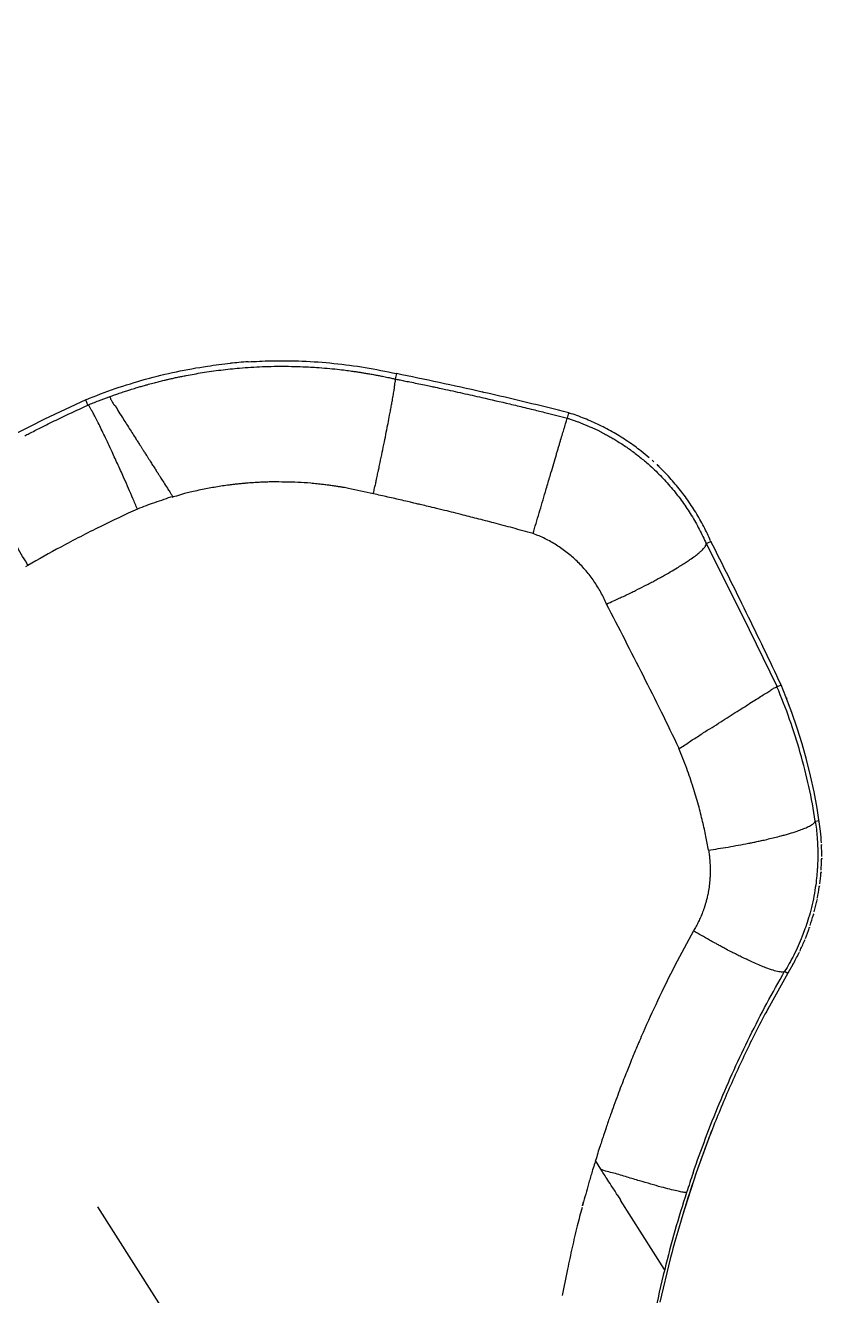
# Model space of a CAD drawing. Header units: millimetres. Extents: x 1145859089 to 1147511753, y -1047484727 to -1047247487.
# Drawn here: x 1146327620.5 to 1146327763.8, y -1047437916.6 to -1047437691.7 of the extents above; entities that cross this region are included whole.
import ezdxf
from ezdxf.xclip import XClip

# ---------------------------------------------------------------- set-up
doc = ezdxf.new("R2010")
doc.units = ezdxf.units.MM
doc.header["$LTSCALE"] = 100
doc.header["$MEASUREMENT"] = 0
doc.header["$XCLIPFRAME"] = 2
doc.linetypes.add('CENTERX2', pattern=[4, 2.5, -0.5, 0.5, -0.5])
doc.linetypes.add('단지배치도$0$CENTER', pattern=[31, 30, -0.5, 0, -0.5])
doc.layers.get('0').update_dxf_attribs({"linetype": 'CONTINUOUS'})
for name, color, linetype in [('L-지중매입', 3, 'CENTERX2'), ('XREF', 135, 'CONTINUOUS'), ('단지배치도$0$W240910', 135, 'CONTINUOUS')]:
    doc.layers.add(name, color=color, linetype=linetype)

# ---------------------------------------------------------------- blocks, each defined once
blk = doc.blocks.new('단지배치도$0$zw$9902')
at = {"layer": '단지배치도$0$W240910', "linetype": 'ByBlock', "ltscale": 20}
for p, q in [((59012.47, -66384.1), (59012.27, -66385.05)), ((59027.79, -66387.38), (59027.64, -66387.35)), ((59027.93, -66387.42), (59027.79, -66387.38)), ((58957.5, -66388.73), (58950.19, -66392.19)), ((58957.91, -66389.67), (58957.5, -66388.73)), ((58950.19, -66392.19), (58947.57, -66393.5)), ((59042.75, -66391.98), (59043.01, -66391.06)), ((58947.57, -66393.5), (58944.97, -66394.84)), ((59067.29, -66414.2), (59068.11, -66413.81)), ((59067.29, -66414.2), (59073.66, -66426.85)), ((59067.29, -66414.2), (59067.29, -66414.21)), ((58947.24, -66418.09), (58946.83, -66418.32)), ((59073.66, -66426.85), (59079.77, -66439.45)), ((59079.77, -66439.45), (59079.75, -66439.47)), ((59079.77, -66439.49), (59079.76, -66439.46)), ((59079.78, -66439.51), (59079.77, -66439.49)), ((59079.79, -66439.53), (59079.78, -66439.51)), ((59079.8, -66439.54), (59079.79, -66439.53)), ((59079.81, -66439.55), (59079.8, -66439.54)), ((59079.81, -66439.55), (59080.54, -66439.22)), ((59079.81, -66439.55), (59079.81, -66439.55)), ((59081.41, -66441.34), (59080.54, -66439.22)), ((59082.44, -66444.07), (59081.41, -66441.34)), ((59083.4, -66446.84), (59082.44, -66444.07)), ((59084.27, -66449.63), (59083.4, -66446.84)), ((59062.45, -66450.47), (59062.49, -66450.45)), ((59085.06, -66452.44), (59084.27, -66449.63)), ((59085.77, -66455.28), (59085.06, -66452.44)), ((59086.39, -66458.14), (59085.77, -66455.28)), ((59086.94, -66461.01), (59086.39, -66458.14)), ((59087.53, -66465.12), (59086.94, -66461.01)), ((59086.59, -66463.32), (59087.29, -66463.21)), ((59074.86, -66467.23), (59074.87, -66467.23)), ((59082.63, -66488.71), (59081.72, -66490.25)), ((59081.72, -66490.25), (59078.19, -66496.59)), ((59081.17, -66489.92), (59081.17, -66489.92)), ((59081.17, -66489.92), (59081.72, -66490.25)), ((59068.25, -66518.18), (59065.52, -66525.62)), ((59047.7, -66523.42), (59047.69, -66523.44)), ((59048.63, -66524.92), (59047.69, -66523.44)), ((59065.52, -66525.62), (59063.08, -66533.16)), ((59051.55, -66529.51), (59052.12, -66530.4)), ((59059.94, -66542.69), (59052.12, -66530.41)), ((59060.94, -66540.8), (59059.1, -66548.52)), ((59059.94, -66542.69), (59059.95, -66542.7))]:
    blk.add_line(p, q, dxfattribs=at)
at = {"layer": '단지배치도$0$W240910', "linetype": '단지배치도$0$CENTER', "ltscale": 50}
blk.add_line((59288.35, -67048.28), (58959.66, -66531.63), dxfattribs=at)
at = {"layer": '단지배치도$0$W240910'}
for radius in [11431.38, 11931.38]:
    blk.add_arc((57394.29, -57699.4), radius, 251.62775, 321.418131, dxfattribs=at)
at = {"layer": '단지배치도$0$W240910', "linetype": 'ByBlock', "ltscale": 20}
for centre, radius, start, end in [((58992.16, -66471.73), 89.91, 94.8073, 95.7714), ((58992.27, -66473.03), 91.22, 93.772, 94.8072), ((58892.53, -66981.24), 609.06, 77.18337, 78.64306), ((58892.53, -66981.24), 609.06, 75.69573, 77.15514), ((59031.54, -66427.1), 37.82, 72.2198, 72.3443), ((59030.59, -66429.98), 40.85, 47.8071, 49.3218), ((59030.56, -66430.02), 40.9, 46.1766, 47.8068), ((59033.55, -66428.67), 37.62, 23.2592, 23.3973), ((58262, -66823.88), 904.42, 26.07194, 26.96233), ((58262, -66823.88), 904.42, 25.17005, 26.0719), ((58988.4, -66478.44), 99.34, 15.9066, 23.045), ((58989.72, -66477.57), 98.59, 22.6854, 22.8858), ((58989.08, -66477.82), 99.28, 21.3457, 21.6309), ((58988.52, -66478.44), 99.23, 8.7672, 15.9267), ((59047.38, -66469.15), 40.35, 2.7725, 5.726), ((59047.16, -66469.16), 40.58, 2.2139, 2.7752), ((59047.45, -66469.15), 40.28, 359.3513, 2.2168), ((59047.83, -66469.16), 39.9, 355.872, 358.6978), ((59047.78, -66469.15), 39.96, 358.698, 359.3483), ((59047.66, -66469.14), 40.08, 352.3804, 355.1782), ((59047.72, -66469.15), 40.02, 355.1787, 355.8737), ((59047.67, -66469.15), 40.06, 348.8364, 351.6236), ((59047.63, -66469.14), 40.1, 351.6231, 352.3807), ((59047.65, -66469.14), 40.09, 345.2012, 347.9612), ((59047.71, -66469.15), 40.02, 347.9617, 348.3624), ((59047.75, -66469.16), 39.98, 348.3625, 348.8357), ((59047.66, -66469.14), 40.07, 341.5826, 344.406), ((59047.63, -66469.13), 40.11, 344.4057, 345.2015), ((59047.83, -66469.2), 39.9, 338.0653, 340.9068), ((59047.72, -66469.16), 40.01, 340.905, 341.5821), ((59047.47, -66469.05), 40.28, 334.5497, 337.4229), ((59047.78, -66469.18), 39.95, 337.4259, 338.065), ((59047.55, -66469.1), 40.19, 330.8016, 334.0031), ((59047.19, -66468.92), 40.59, 333.9968, 334.5527), ((59257.05, -66591.4), 203.03, 161.0934, 162.118), ((59254.74, -66590.65), 200.61, 162.12, 166.1719), ((59258.65, -66591.82), 204.69, 166.1128, 168.4221)]:
    blk.add_arc(centre, radius, start, end, dxfattribs=at)
for points, start_tangent, end_tangent in [([(58957.5, -66388.73), (58962.74, -66386.75), (58968.09, -66385.09), (58973.54, -66383.76), (58979.06, -66382.77), (58983.12, -66382.27)], (0.923329, 0.384009), (0.994931, 0.100555)), ([(58961.66, -66388.2), (58962, -66388.08), (58962.42, -66387.93), (58963.21, -66387.65), (58963.67, -66387.49), (58964.13, -66387.34), (58964.57, -66387.2), (58964.98, -66387.06), (58965.63, -66386.86), (58966.12, -66386.71), (58966.61, -66386.56), (58967.31, -66386.35), (58967.66, -66386.25), (58968.1, -66386.13), (58968.62, -66385.98), (58969.66, -66385.71), (58970.53, -66385.48), (58971.37, -66385.27), (58972.06, -66385.11), (58972.66, -66384.98), (58973.04, -66384.89), (58973.41, -66384.81), (58973.78, -66384.73), (58974.16, -66384.65), (58974.53, -66384.58), (58974.9, -66384.5), (58975.28, -66384.43), (58978.14, -66383.92), (58981.41, -66383.46), (58984.71, -66383.12)], (0.939117, 0.343598), (0.996537, 0.08315)), ([(58984.71, -66383.12), (58988.78, -66382.86), (58992.87, -66382.8), (58996.95, -66382.92), (58998.32, -66383), (59000.25, -66383.15), (59002.02, -66383.32), (59003.46, -66383.49), (59004.56, -66383.64), (59004.96, -66383.7), (59005.61, -66383.79), (59006.19, -66383.88), (59006.84, -66383.99), (59007.59, -66384.11), (59008.42, -66384.26), (59009.07, -66384.38), (59009.82, -66384.53), (59010.72, -66384.71), (59011.62, -66384.9), (59012.27, -66385.05)], (0.996289, 0.086066), (0.974334, -0.225109)), ([(58986.27, -66382.01), (58990.22, -66381.83), (58995.83, -66381.88), (59001.42, -66382.28), (59006.97, -66383.02), (59012.47, -66384.1)], (0.997834, 0.065782), (0.974558, -0.224135)), ([(59008.41, -66405.38), (59008.57, -66404.62), (59008.81, -66403.54), (59008.96, -66402.84), (59009.07, -66402.3), (59009.16, -66401.91), (59009.25, -66401.45), (59009.4, -66400.77), (59009.59, -66399.86), (59009.97, -66398.02), (59010.35, -66396.19), (59010.69, -66394.47), (59011, -66392.9), (59011.28, -66391.48), (59011.45, -66390.53), (59011.62, -66389.65), (59011.76, -66388.84), (59011.94, -66387.78), (59012.09, -66386.89), (59012.19, -66386.16), (59012.26, -66385.6), (59012.27, -66385.05)], (0.215155, 0.97658), (-0.46697, 0.884273)), ([(59012.27, -66385.05), (59012.94, -66385.18), (59013.81, -66385.36), (59014.87, -66385.57), (59016.13, -66385.83), (59017.45, -66386.11), (59018.53, -66386.33), (59019.36, -66386.51), (59020.72, -66386.8), (59022.44, -66387.17), (59024.19, -66387.56), (59025.87, -66387.93), (59027.58, -66388.32)], (0.980594, -0.196049), (0.975108, -0.221733)), ([(58946.73, -66395.09), (58947.49, -66394.7), (58949.5, -66393.68), (58952.28, -66392.31), (58957.91, -66389.67)], (0.8882, 0.459457), (0.910251, 0.414058)), ([(58957.91, -66389.67), (58958.84, -66389.28), (58959.77, -66388.91), (58961.66, -66388.2)], (0.923269, 0.384154), (0.939421, 0.342766)), ([(58958.82, -66391.07), (58958.49, -66390.49), (58958.23, -66390.05), (58957.91, -66389.67)], (-0.463938, 0.885868), (-0.955892, 0.293718)), ([(58961.66, -66388.2), (58961.92, -66388.62), (58962.19, -66389.05), (58962.56, -66389.63)], (0.981761, 0.190117), (0.810665, -0.58551)), ([(58962.56, -66389.63), (58963.18, -66390.61), (58963.95, -66391.82)], (0.810665, -0.58551), (0.535995, -0.844221)), ([(59027.58, -66388.32), (59032.53, -66389.47), (59035.18, -66390.1), (59036.67, -66390.46), (59038.97, -66391.03), (59042.75, -66391.98)], (0.975108, -0.221733), (0.968917, -0.247387)), ([(58966.67, -66408.08), (58965.86, -66406.22), (58965.08, -66404.42), (58964.33, -66402.73), (58963.81, -66401.56), (58963.26, -66400.33), (58962.7, -66399.11), (58962.17, -66397.94), (58961.49, -66396.49), (58960.86, -66395.16), (58960.26, -66393.91), (58959.72, -66392.8), (58959.23, -66391.85), (58958.82, -66391.07)], (-0.440918, 0.897548), (-0.463938, 0.885868)), ([(58963.95, -66391.82), (58964.59, -66392.81), (58965.21, -66393.8), (58965.84, -66394.78), (58966.36, -66395.59), (58966.73, -66396.17), (58967.11, -66396.78), (58967.35, -66397.16), (58967.64, -66397.6), (58967.98, -66398.14), (58968.35, -66398.73), (58968.9, -66399.59), (58969.34, -66400.28), (58969.77, -66400.95), (58970.15, -66401.55), (58970.5, -66402.1), (58970.8, -66402.58), (58971.31, -66403.38), (58971.95, -66404.39), (58972.36, -66405.03), (58972.66, -66405.49), (58972.92, -66405.91)], (0.538542, -0.842598), (0.548474, -0.836167)), ([(59036.65, -66412.41), (59037.18, -66410.62), (59037.73, -66408.77), (59038.28, -66406.9), (59038.83, -66405.05), (59039.16, -66403.92), (59039.49, -66402.79), (59039.83, -66401.66), (59040.32, -66400), (59040.78, -66398.42), (59040.98, -66397.76), (59041.17, -66397.11), (59041.36, -66396.48), (59041.54, -66395.87), (59041.88, -66394.76), (59042.17, -66393.79), (59042.34, -66393.23), (59042.47, -66392.8), (59042.59, -66392.43), (59042.75, -66391.98)], (0.281409, 0.959588), (0.478726, 0.877964)), ([(59042.75, -66391.98), (59043.24, -66392.15), (59043.94, -66392.39), (59044.55, -66392.61), (59045.04, -66392.8), (59045.61, -66393.02), (59046.17, -66393.26), (59046.73, -66393.5), (59047.32, -66393.76), (59047.85, -66394.02), (59048.33, -66394.25), (59048.77, -66394.47), (59049.15, -66394.67), (59049.49, -66394.85), (59050.07, -66395.17), (59050.42, -66395.37), (59050.76, -66395.56), (59051.45, -66395.98), (59052.35, -66396.55), (59054.1, -66397.75), (59055.78, -66399.05), (59057.39, -66400.42)], (0.95247, -0.304632), (0.741511, -0.670941)), ([(59057.22, -66399), (59055.8, -66397.84), (59053.45, -66396.12), (59050.98, -66394.58), (59048.41, -66393.22), (59045.75, -66392.04), (59043.09, -66391.08)], (-0.75838, 0.651812), (-0.952235, 0.305365)), ([(58947.24, -66418.09), (58946.35, -66416.48), (58945.41, -66414.81), (58944.73, -66413.63), (58944.1, -66412.56), (58943.55, -66411.62), (58943.14, -66410.95), (58942.75, -66410.31), (58942.37, -66409.68), (58941.99, -66409.08), (58941.63, -66408.51), (58940.79, -66407.2), (58940.04, -66406.05), (58939.64, -66405.47), (58939.26, -66404.92), (58938.89, -66404.39), (58938.54, -66403.91), (58937.89, -66403.04), (58937.31, -66402.33), (58936.82, -66401.78), (58936.39, -66401.38), (58935.81, -66401.09)], (-0.339787, 0.940503), (-0.98888, -0.148718)), ([(59057.39, -66400.42), (59059.43, -66402.41), (59061.33, -66404.54), (59063.08, -66406.79), (59064.66, -66409.17), (59066.06, -66411.65), (59067.29, -66414.21)], (0.741511, -0.670941), (0.397065, -0.917791)), ([(59068.08, -66413.73), (59066.87, -66411.18), (59065.43, -66408.65), (59063.83, -66406.23), (59062.05, -66403.92), (59060.11, -66401.75), (59058.88, -66400.51)], (-0.397104, 0.917774), (-0.721479, 0.692436)), ([(59008.41, -66405.38), (59003.99, -66404.42), (59003.53, -66404.33), (59003.01, -66404.24), (59002.42, -66404.14), (59001.77, -66404.04), (59000.9, -66403.92), (59000.24, -66403.83), (58999.79, -66403.77), (58999.41, -66403.73), (58998.99, -66403.68), (58998.43, -66403.62), (58997.31, -66403.51), (58995.05, -66403.36), (58990.53, -66403.28), (58989.75, -66403.29), (58989.06, -66403.32), (58988.45, -66403.34), (58987.94, -66403.37), (58987.51, -66403.39), (58986.92, -66403.43), (58986.55, -66403.46), (58985.94, -66403.5), (58985.33, -66403.56), (58984.72, -66403.62), (58984.12, -66403.68), (58983.51, -66403.75), (58982.91, -66403.83), (58981.71, -66403.99), (58980.52, -66404.18), (58979.33, -66404.39), (58978.15, -66404.62), (58976.86, -66404.9), (58975.73, -66405.16), (58974.62, -66405.45), (58972.92, -66405.91)], (-0.974234, 0.225542), (0.906993, 0.421146)), ([(59036.65, -66412.41), (59033.05, -66411.42), (59029.74, -66410.54), (59026.7, -66409.75), (59023.95, -66409.05), (59022.99, -66408.81), (59021.43, -66408.42), (59019.58, -66407.97), (59018.08, -66407.61), (59016.91, -66407.33), (59016.09, -66407.14), (59015.58, -66407.02), (59014.76, -66406.82), (59013.49, -66406.53), (59012.22, -66406.23), (59010.95, -66405.95), (59009.68, -66405.66), (59008.41, -66405.38)], (-0.968756, 0.248016), (-0.97334, 0.229368)), ([(58966.67, -66408.08), (58960.07, -66411.2), (58953.09, -66414.8), (58947.24, -66418.09)], (-0.914535, -0.404506), (-0.871769, -0.489917)), ([(58969.65, -66406.96), (58968.19, -66407.49), (58966.67, -66408.08)], (-0.949856, -0.312687), (-0.925987, -0.377555)), ([(58972.92, -66405.91), (58971.32, -66406.4), (58969.65, -66406.96)], (-0.990229, -0.139451), (-0.938209, -0.346068)), ([(59049.65, -66424.9), (59048.65, -66422.82), (59047.43, -66420.85), (59046.03, -66419.01), (59044.45, -66417.32), (59042.7, -66415.8), (59040.8, -66414.46), (59038.77, -66413.32), (59036.65, -66412.41)], (-0.37323, 0.927739), (-0.932973, 0.359945)), ([(59053.07, -66423.33), (59053.51, -66423.12), (59053.95, -66422.9), (59054.81, -66422.48), (59056.38, -66421.69), (59057.22, -66421.25), (59058.03, -66420.83), (59058.81, -66420.4), (59059.56, -66419.99), (59060.94, -66419.2), (59062.18, -66418.47), (59062.99, -66417.96), (59063.74, -66417.48), (59064.42, -66417.02), (59065.31, -66416.39), (59066.03, -66415.82), (59066.44, -66415.46), (59066.77, -66415.14), (59067.02, -66414.85), (59067.29, -66414.21)], (0.902647, 0.430383), (-0.145808, 0.989313)), ([(59049.65, -66424.9), (59050.91, -66424.33), (59051.92, -66423.87), (59052.64, -66423.53), (59053.06, -66423.34), (59053.07, -66423.33)], (0.913513, 0.406808), (0.902647, 0.430383)), ([(59062.49, -66450.45), (59056.17, -66437.61), (59049.65, -66424.9)], (-0.4288, 0.903399), (-0.459247, 0.888309)), ([(59067.92, -66447), (59069.48, -66446), (59070.99, -66445.04), (59072.44, -66444.12), (59073.79, -66443.26), (59075.04, -66442.47), (59076.17, -66441.75), (59077.15, -66441.13), (59078, -66440.59), (59078.7, -66440.14), (59079.22, -66439.81), (59079.76, -66439.46)], (0.901285, 0.433227), (0.048421, 0.998827)), ([(59062.49, -66450.45), (59064.36, -66449.26), (59066.19, -66448.1), (59067.92, -66447)], (0.919511, 0.393064), (0.901285, 0.433227)), ([(59067.7, -66468.46), (59067.25, -66466.05), (59066.66, -66463.4), (59065.92, -66460.49), (59064.99, -66457.36), (59063.84, -66454.01), (59062.45, -66450.47)], (-0.158301, 0.987391), (-0.383106, 0.923704)), ([(59074.86, -66467.23), (59075.15, -66467.18), (59075.87, -66467.03), (59076.66, -66466.86), (59077.54, -66466.67), (59078.55, -66466.43), (59079.68, -66466.16), (59080.88, -66465.84), (59081.28, -66465.73), (59081.67, -66465.62), (59082.05, -66465.51), (59083.36, -66465.1), (59084.35, -66464.74), (59085.15, -66464.4), (59085.94, -66463.99), (59086.59, -66463.32)], (0.980712, 0.195461), (0.175282, 0.984518)), ([(59086.59, -66463.32), (59086.91, -66466.18), (59087.03, -66469.33), (59087.02, -66470.24), (59087.01, -66470.72), (59086.98, -66471.3), (59086.94, -66471.98), (59086.82, -66473.39), (59086.6, -66475.09), (59086.25, -66477.09)], (0.152784, -0.98826), (-0.202875, -0.979205)), ([(59067.7, -66468.46), (59067.77, -66468.9), (59067.87, -66469.67), (59067.96, -66470.77), (59068, -66472.2), (59067.99, -66472.86), (59067.95, -66473.51), (59067.65, -66475.9), (59067.48, -66476.72), (59067.3, -66477.44), (59067.13, -66478.05), (59066.97, -66478.55), (59066.84, -66478.95), (59066.65, -66479.46), (59066.5, -66479.85), (59066.33, -66480.27), (59066.13, -66480.71), (59065.94, -66481.11), (59065.51, -66481.94), (59065.06, -66482.73)], (0.153652, -0.988125), (-0.505231, -0.862984)), ([(59067.7, -66468.46), (59069.4, -66468.2), (59071.17, -66467.91), (59072.97, -66467.59), (59074.78, -66467.25), (59074.87, -66467.23)], (0.989871, 0.141971), (0.980696, 0.195537)), ([(59086.25, -66477.09), (59085.78, -66479.1), (59085.28, -66480.87), (59084.77, -66482.41), (59084.28, -66483.72), (59083.56, -66485.43), (59082.79, -66487.03), (59081.99, -66488.53), (59081.17, -66489.92)], (-0.202875, -0.979205), (-0.526843, -0.849963)), ([(59065.06, -66482.73), (59061.77, -66488.88), (59058.68, -66495.15), (59056.12, -66500.76), (59055.5, -66502.21), (59055.18, -66502.95), (59054.84, -66503.75), (59054.39, -66504.84), (59053.82, -66506.23)], (-0.473368, -0.880865), (-0.363263, -0.931687)), ([(59070.6, -66485.88), (59069.91, -66485.51), (59069.3, -66485.17), (59068.76, -66484.87), (59068.31, -66484.62), (59067.9, -66484.39), (59066.46, -66483.56), (59065.06, -66482.73)], (-0.826495, 0.562943), (-0.738066, 0.674729)), ([(59081.17, -66489.92), (59080.8, -66490.04), (59080.13, -66489.99), (59079.14, -66489.74), (59077.86, -66489.3), (59076.86, -66488.9), (59075.76, -66488.43), (59074.75, -66487.96), (59074.05, -66487.63), (59073.29, -66487.26), (59072.47, -66486.85), (59071.58, -66486.39), (59070.6, -66485.88)], (-0.735863, -0.677131), (-0.826495, 0.562943)), ([(59064.97, -66525.61), (59067.19, -66519.45), (59069.61, -66513.36), (59072.22, -66507.35), (59075.02, -66501.44), (59078.01, -66495.63), (59081.17, -66489.92)], (0.323913, 0.946087), (0.498793, 0.866721)), ([(59078.29, -66496.4), (59077.69, -66497.52), (59073.97, -66504.94), (59070.56, -66512.51), (59067.47, -66520.22), (59064.7, -66528.04), (59062.25, -66535.98), (59060.94, -66540.8)], (-0.472295, -0.881441), (-0.240636, -0.970616)), ([(59053.82, -66506.23), (59053.35, -66507.4), (59052.83, -66508.73), (59052.25, -66510.21), (59051.64, -66511.85), (59050.97, -66513.67), (59050.38, -66515.31), (59050.03, -66516.3), (59049.77, -66517.08), (59049.57, -66517.65), (59049.45, -66518.01), (59049.23, -66518.65), (59049.11, -66519.01), (59048.84, -66519.84), (59048.52, -66520.81)], (-0.363263, -0.931687), (-0.387397, -0.921913)), ([(59048.52, -66520.81), (59048.11, -66522.11), (59047.7, -66523.42)], (-0.387397, -0.921913), (-0.431681, -0.902027)), ([(59047.69, -66523.44), (59047.56, -66523.89), (59047.2, -66525.06), (59046.6, -66527.1), (59045.59, -66530.73)], (-0.288537, -0.957469), (-0.266541, -0.963823)), ([(59053.3, -66526.36), (59050.96, -66525.65), (59048.63, -66524.92)], (-0.957097, 0.289768), (-0.85918, 0.511674)), ([(59051.56, -66529.51), (59050.48, -66527.82), (59049.68, -66526.57), (59049.14, -66525.71), (59048.63, -66524.92)], (-0.461296, 0.887246), (-0.536899, 0.843647)), ([(59063.82, -66529.06), (59063, -66529), (59062.1, -66528.81), (59060.87, -66528.51), (59059.32, -66528.11), (59057.51, -66527.6), (59055.48, -66527.01), (59053.3, -66526.36)], (-0.982094, -0.188394), (-0.957097, 0.289768)), ([(59045.32, -66531.71), (59044.48, -66534.99), (59043.57, -66538.83)], (-0.244165, -0.969734), (-0.217722, -0.976011)), ([(59045.59, -66530.73), (59045.41, -66531.38), (59045.33, -66531.72)], (-0.266541, -0.963823), (-0.194703, -0.980862)), ([(59043.57, -66538.83), (59042.74, -66542.64), (59041.81, -66547.33)], (-0.217722, -0.976011), (-0.187601, -0.982245))]:
    blk.add_spline(points, degree=3, dxfattribs=dict(at, start_tangent=start_tangent, end_tangent=end_tangent))
blk = doc.blocks.new('단지배치도')
blk.add_blockref('단지배치도$0$zw$9902', (141034.19, 142437.16))

msp = doc.modelspace()

# ---------------------------------------------------------------- linework, layer by layer
at = {"layer": 'L-지중매입', "ltscale": 2}
msp.add_arc((1146292364.149594, -1047402174.186541, 0), 45716.750817, 303.4822833292, 333.0437788935, dxfattribs=at)

# ---------------------------------------------------------------- block references
at = {"layer": 'XREF'}
ref = msp.add_blockref('단지배치도', (1146127639.433662, -1047513806.462535), dxfattribs=at)
XClip(ref).set_block_clipping_path([(72982.4064819524, 34919.7593965302), (360382.4067475507, 255319.7593436702)])

doc.saveas('drawing.dxf')
